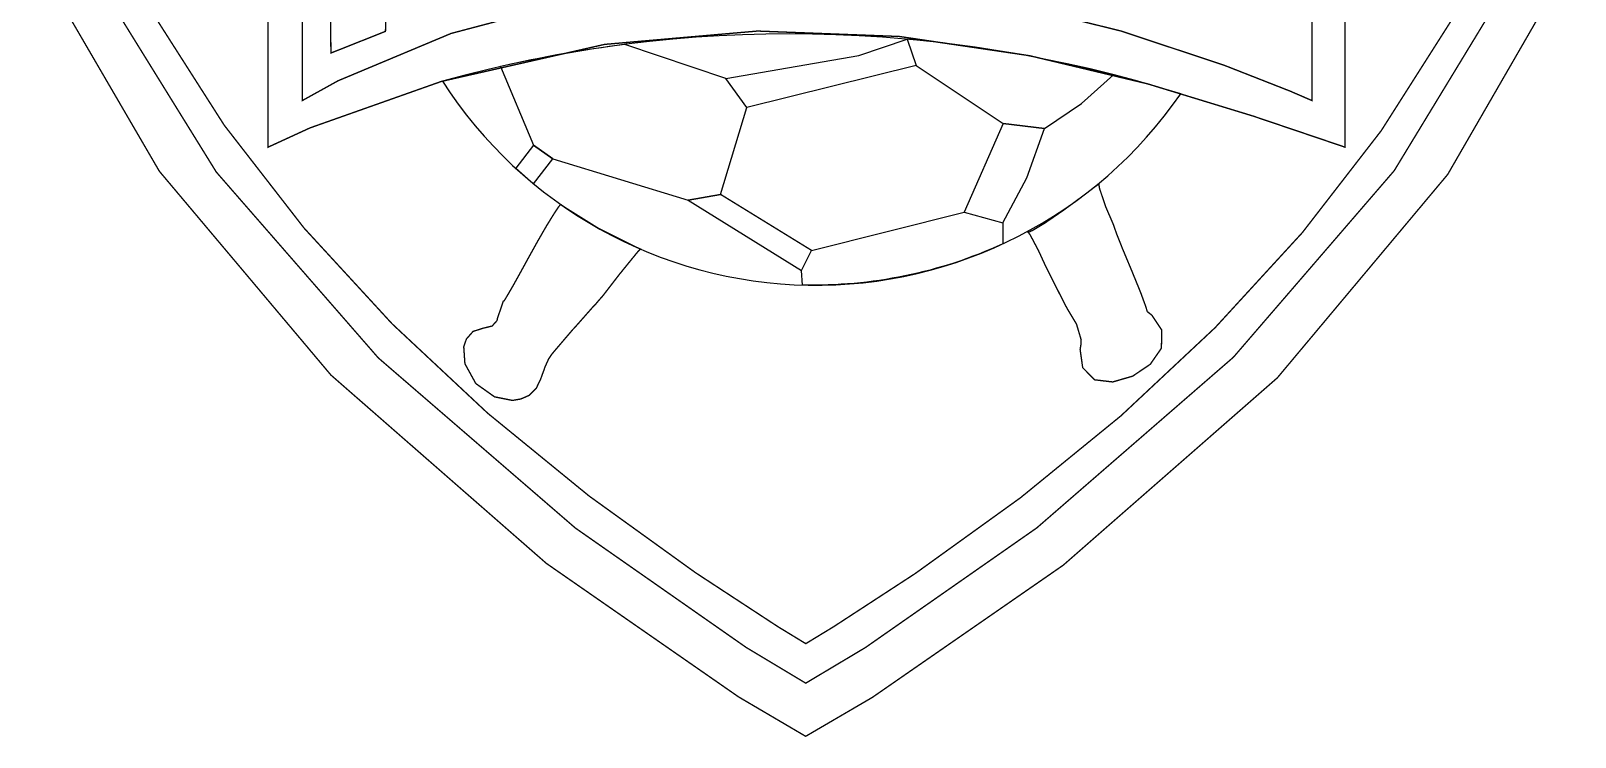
# Model space of a CAD drawing. Header units: millimetres. Extents: x -34.6 to 4, y -36.3 to 5.2.
# Drawn here: x -31.97 to 1.37, y -36.29 to -21.05 of the extents above; entities that cross this region are included whole.
import ezdxf

# ---------------------------------------------------------------- set-up
doc = ezdxf.new("R2010")
doc.units = ezdxf.units.MM

msp = doc.modelspace()

# ---------------------------------------------------------------- linework, layer by layer
at = {"color": 2}
msp.add_line((-17.776, -24.696), (-17.08, -24.573), dxfattribs=at)
at = {"color": 0}
for points in [[(-3.596, -14.021, 0.0293, 0.0293, 0), (-3.596, -21.172, 0.0293, 0.0293, 0), (-3.596, -23.555, 0.0293, 0.0293, 0), (-4.093, -23.386, 0.0293, 0.0293, 0), (-5.582, -22.883, 0.0293, 0.0293, 0), (-7.856, -22.189, 0.0293, 0.0293, 0), (-10.405, -21.581, 0.0293, 0.0293, 0), (-13.217, -21.166, 0.0293, 0.0293, 0), (-16.28, -21.049, 0.0293, 0.0293, 0), (-19.581, -21.337, 0.0293, 0.0293, 0), (-23.108, -22.137, 0.0293, 0.0293, 0), (-25.942, -23.139, 0.0293, 0.0293, 0), (-26.848, -23.555, 0.0293, 0.0293, 0), (-26.848, -10.844, 0.0293, 0.0293, 0)], [(-31.955, -19.341, 0.0293, 0.0293, 0), (-29.196, -24.074, 0.0293, 0.0293, 0), (-25.491, -28.473, 0.0293, 0.0293, 0), (-20.839, -32.538, 0.0293, 0.0293, 0), (-16.689, -35.419, 0.0293, 0.0293, 0), (-15.24, -36.27, 0.0293, 0.0293, 0), (-15.24, -36.27, 0.0293, 0.0293, 0), (-13.801, -35.43, 0.0293, 0.0293, 0), (-9.678, -32.576, 0.0293, 0.0293, 0), (-5.056, -28.533, 0.0293, 0.0293, 0), (-1.378, -24.144, 0.0293, 0.0293, 0), (1.359, -19.406, 0.0293, 0.0293, 0)], [(-30.671, -19.725, 0.0293, 0.0293, 0), (-27.966, -24.092, 0.0293, 0.0293, 0), (-24.468, -28.103, 0.0293, 0.0293, 0), (-20.213, -31.775, 0.0293, 0.0293, 0), (-16.523, -34.353, 0.0293, 0.0293, 0), (-15.239, -35.123, 0.0293, 0.0293, 0), (-13.95, -34.354, 0.0293, 0.0293, 0), (-10.249, -31.771, 0.0293, 0.0293, 0), (-6.004, -28.088, 0.0293, 0.0293, 0), (-2.533, -24.063, 0.0293, 0.0293, 0), (0.134, -19.679, 0.0293, 0.0293, 0)], [(-25.497, -20.594, 0.0293, 0.0293, 0), (-25.492, -21.524, 0.0293, 0.0293, 0), (-24.313, -21.056, 0.0293, 0.0293, 0), (-24.301, -20.228, 0.0293, 0.0293, 0)], [(-29.314, -20.703, 0.0293, 0.0293, 0), (-27.795, -23.081, 0.0293, 0.0293, 0), (-26.071, -25.301, 0.0293, 0.0293, 0), (-24.167, -27.37, 0.0293, 0.0293, 0), (-22.107, -29.296, 0.0293, 0.0293, 0), (-19.916, -31.084, 0.0293, 0.0293, 0), (-17.618, -32.739, 0.0293, 0.0293, 0), (-15.842, -33.902, 0.0293, 0.0293, 0), (-15.238, -34.27, 0.0293, 0.0293, 0), (-14.639, -33.906, 0.0293, 0.0293, 0), (-12.877, -32.758, 0.0293, 0.0293, 0), (-10.602, -31.121, 0.0293, 0.0293, 0), (-8.434, -29.354, 0.0293, 0.0293, 0), (-6.398, -27.449, 0.0293, 0.0293, 0), (-4.517, -25.4, 0.0293, 0.0293, 0), (-2.814, -23.201, 0.0293, 0.0293, 0), (-1.314, -20.845, 0.0293, 0.0293, 0)]]:
    msp.add_lwpolyline(points, format="xyseb", dxfattribs=at)
for points in [[(-26.109, -11.946, 0.0293, 0.0293, 0), (-25.501, -12.251, 0.0293, 0.0293, 0), (-23.62, -13.05, 0.0293, 0.0293, 0), (-21.013, -13.908, 0.0293, 0.0293, 0), (-18.314, -14.486, 0.0293, 0.0293, 0), (-15.548, -14.747, 0.0293, 0.0293, 0), (-12.739, -14.658, 0.0293, 0.0293, 0), (-9.913, -14.185, 0.0293, 0.0293, 0), (-7.094, -13.293, 0.0293, 0.0293, 0), (-4.977, -12.33, 0.0293, 0.0293, 0), (-4.307, -11.946, 0.0293, 0.0293, 0), (-4.307, -22.55, 0.0293, 0.0293, 0), (-4.776, -22.347, 0.0293, 0.0293, 0), (-6.205, -21.787, 0.0293, 0.0293, 0), (-8.436, -21.047, 0.0293, 0.0293, 0), (-10.953, -20.427, 0.0293, 0.0293, 0), (-13.705, -20.023, 0.0293, 0.0293, 0), (-16.646, -19.936, 0.0293, 0.0293, 0), (-19.727, -20.263, 0.0293, 0.0293, 0), (-22.897, -21.101, 0.0293, 0.0293, 0), (-25.341, -22.124, 0.0293, 0.0293, 0), (-26.109, -22.55, 0.0293, 0.0293, 0), (-26.109, -11.946, 0.0293, 0.0293, 0)], [(-7.865, -27.104, 0.0293, 0.0293, 0), (-7.895, -27, 0.0293, 0.0293, 0), (-8.007, -26.694, 0.0293, 0.0293, 0), (-8.198, -26.226, 0.0293, 0.0293, 0), (-8.398, -25.749, 0.0293, 0.0293, 0), (-8.528, -25.422, 0.0293, 0.0293, 0), (-8.566, -25.312, 0.0293, 0.0293, 0), (-8.6, -25.216, 0.0293, 0.0293, 0), (-8.765, -24.834, 0.0293, 0.0293, 0), (-8.895, -24.447, 0.0293, 0.0293, 0), (-8.91, -24.349, 0.0293, 0.0293, 0), (-8.999, -24.414, 0.0293, 0.0293, 0), (-9.262, -24.613, 0.0293, 0.0293, 0), (-9.672, -24.916, 0.0293, 0.0293, 0), (-10.082, -25.197, 0.0293, 0.0293, 0), (-10.343, -25.353, 0.0293, 0.0293, 0), (-10.435, -25.393, 0.0293, 0.0293, 0), (-10.393, -25.448, 0.0293, 0.0293, 0), (-10.213, -25.788, 0.0293, 0.0293, 0), (-10.049, -26.145, 0.0293, 0.0293, 0), (-10.016, -26.21, 0.0293, 0.0293, 0), (-9.981, -26.279, 0.0293, 0.0293, 0), (-9.649, -26.935, 0.0293, 0.0293, 0), (-9.614, -27, 0.0293, 0.0293, 0), (-9.576, -27.068, 0.0293, 0.0293, 0), (-9.393, -27.373, 0.0293, 0.0293, 0), (-9.292, -27.712, 0.0293, 0.0293, 0), (-9.294, -27.797, 0.0293, 0.0293, 0), (-9.314, -27.921, 0.0293, 0.0293, 0), (-9.259, -28.314, 0.0293, 0.0293, 0), (-9, -28.576, 0.0293, 0.0293, 0), (-8.61, -28.622, 0.0293, 0.0293, 0), (-8.18, -28.497, 0.0293, 0.0293, 0), (-7.799, -28.24, 0.0293, 0.0293, 0), (-7.559, -27.894, 0.0293, 0.0293, 0), (-7.552, -27.502, 0.0293, 0.0293, 0), (-7.767, -27.179, 0.0293, 0.0293, 0), (-7.865, -27.104, 0.0293, 0.0293, 0)], [(-18.807, -25.754, 0.0293, 0.0293, 0), (-18.934, -25.698, 0.0293, 0.0293, 0), (-19.723, -25.301, 0.0293, 0.0293, 0), (-20.438, -24.855, 0.0293, 0.0293, 0), (-20.528, -24.792, 0.0293, 0.0293, 0), (-20.566, -24.831, 0.0293, 0.0293, 0), (-20.656, -24.963, 0.0293, 0.0293, 0), (-20.836, -25.254, 0.0293, 0.0293, 0), (-21.031, -25.592, 0.0293, 0.0293, 0), (-21.229, -25.949, 0.0293, 0.0293, 0), (-21.415, -26.288, 0.0293, 0.0293, 0), (-21.577, -26.578, 0.0293, 0.0293, 0), (-21.699, -26.786, 0.0293, 0.0293, 0), (-21.747, -26.866, 0.0293, 0.0293, 0), (-21.77, -26.882, 0.0293, 0.0293, 0), (-21.897, -27.254, 0.0293, 0.0293, 0), (-21.905, -27.298, 0.0293, 0.0293, 0), (-22.011, -27.416, 0.0293, 0.0293, 0), (-22.208, -27.463, 0.0293, 0.0293, 0), (-22.422, -27.532, 0.0293, 0.0293, 0), (-22.565, -27.694, 0.0293, 0.0293, 0), (-22.587, -27.756, 0.0293, 0.0293, 0), (-22.623, -27.863, 0.0293, 0.0293, 0), (-22.598, -28.229, 0.0293, 0.0293, 0), (-22.363, -28.656, 0.0293, 0.0293, 0), (-21.957, -28.944, 0.0293, 0.0293, 0), (-21.572, -29.021, 0.0293, 0.0293, 0), (-21.452, -29, 0.0293, 0.0293, 0), (-21.388, -28.989, 0.0293, 0.0293, 0), (-21.206, -28.909, 0.0293, 0.0293, 0), (-21.057, -28.757, 0.0293, 0.0293, 0), (-20.963, -28.562, 0.0293, 0.0293, 0), (-20.904, -28.398, 0.0293, 0.0293, 0), (-20.883, -28.344, 0.0293, 0.0293, 0), (-20.877, -28.318, 0.0293, 0.0293, 0), (-20.79, -28.124, 0.0293, 0.0293, 0), (-20.777, -28.106, 0.0293, 0.0293, 0), (-20.774, -28.101, 0.0293, 0.0293, 0), (-20.716, -28.016, 0.0293, 0.0293, 0), (-20.712, -28.012, 0.0293, 0.0293, 0), (-20.674, -27.966, 0.0293, 0.0293, 0), (-20.271, -27.494, 0.0293, 0.0293, 0), (-20.23, -27.451, 0.0293, 0.0293, 0), (-20.192, -27.409, 0.0293, 0.0293, 0), (-19.825, -26.993, 0.0293, 0.0293, 0), (-19.786, -26.954, 0.0293, 0.0293, 0), (-19.779, -26.948, 0.0293, 0.0293, 0), (-19.716, -26.872, 0.0293, 0.0293, 0), (-19.71, -26.865, 0.0293, 0.0293, 0), (-19.623, -26.767, 0.0293, 0.0293, 0), (-19.256, -26.292, 0.0293, 0.0293, 0), (-18.875, -25.824, 0.0293, 0.0293, 0), (-18.807, -25.754, 0.0293, 0.0293, 0)]]:
    msp.add_lwpolyline(points, format="xyseb", close=True, dxfattribs=at)
at = {"color": 1}
msp.add_lwpolyline([(-7.143, -22.407, 0.144875), (-23.081, -22.131, 0.535108)], format="xyb", close=True, dxfattribs=at)
at = {"color": 2}
for points in [[(-16.962, -22.075), (-19.144, -21.337, 0.023256), (-21.833, -21.816), (-21.115, -23.512), (-20.7, -23.808), (-17.776, -24.696), (-17.08, -24.573), (-16.508, -22.698)], [(-10.984, -25.187), (-10.984, -25.643, -0.114189), (-15.31, -26.53), (-15.333, -26.214), (-15.115, -25.786), (-11.82, -24.958)]]:
    msp.add_lwpolyline(points, format="xyb", close=True, dxfattribs=at)
msp.add_lwpolyline([(-12.858, -21.791), (-16.508, -22.698), (-16.962, -22.075), (-14.091, -21.579), (-13.046, -21.224), (-12.858, -21.791), (-10.975, -23.044), (-10.083, -23.149), (-9.281, -22.612), (-8.594, -21.992), (-10.405, -21.581), (-12.279, -21.304), (-13.046, -21.224)], dxfattribs=at)
for points in [[(-10.975, -23.044), (-11.82, -24.958), (-10.984, -25.187), (-10.465, -24.215), (-10.083, -23.149)], [(-21.115, -23.512), (-21.5, -24.01), (-21.115, -24.346), (-20.7, -23.808)], [(-17.776, -24.696), (-15.333, -26.214), (-15.115, -25.786), (-17.08, -24.573)]]:
    msp.add_lwpolyline(points, close=True, dxfattribs=at)

doc.saveas('drawing.dxf')
